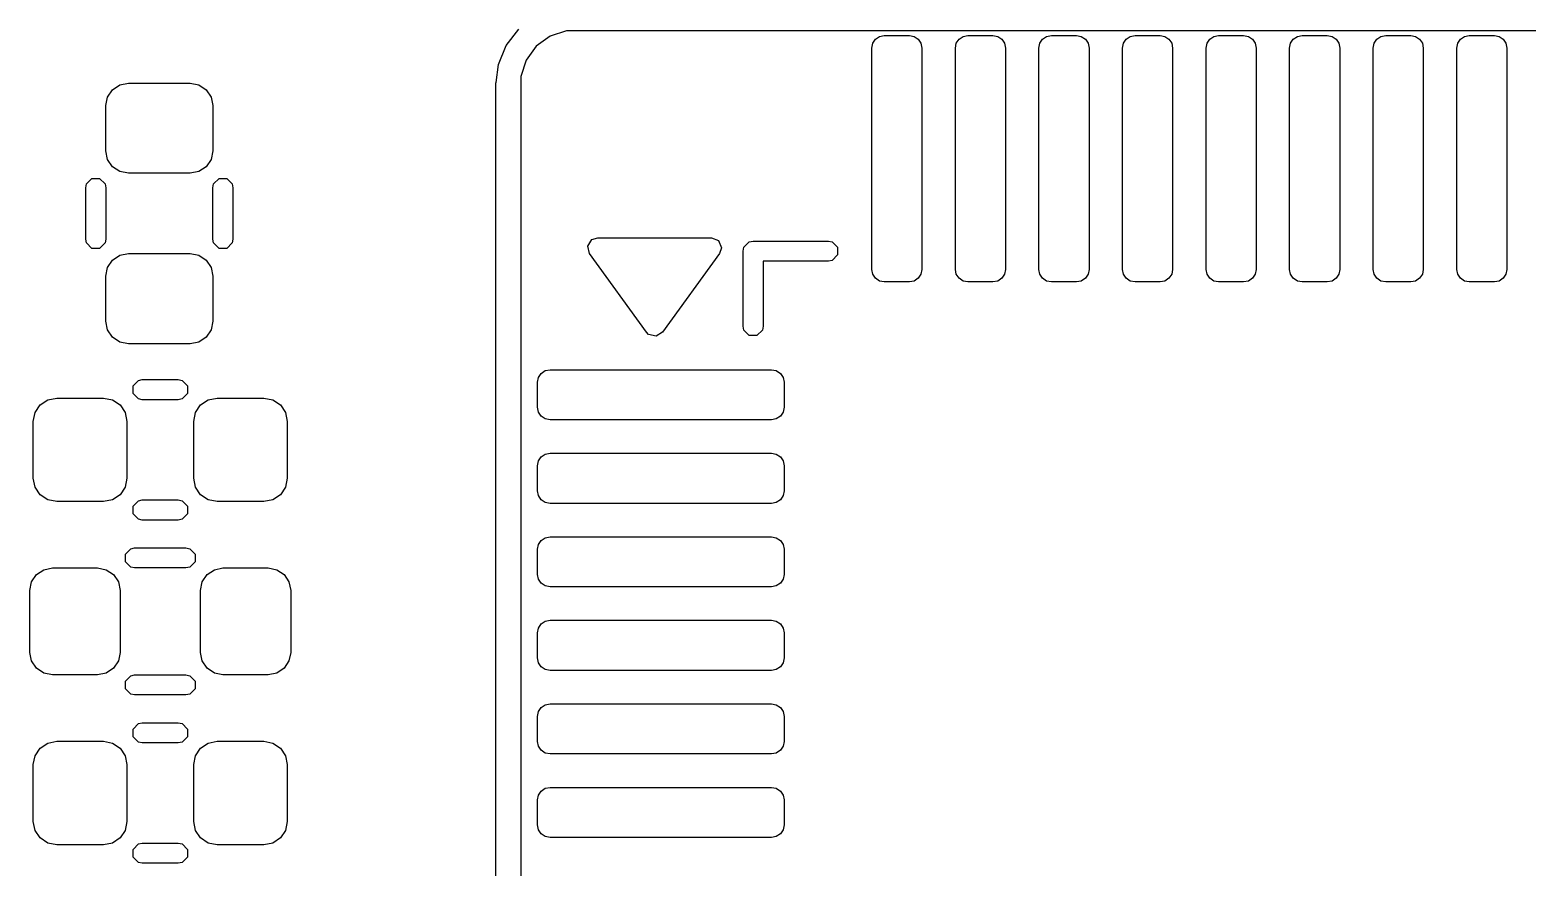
# Model space of a CAD drawing. Extents: x 108.8 to 181.5, y -114.4 to -64.8.
# Drawn here: x 132.75 to 141.71, y -95.3 to -90.29 of the extents above; entities that cross this region are included whole.
import ezdxf

# ---------------------------------------------------------------- set-up
doc = ezdxf.new("R2010")
doc.units = 0
doc.layers.add('BLACK', color=7, linetype='CONTINUOUS')

msp = doc.modelspace()

# ---------------------------------------------------------------- linework, layer by layer
at = {"layer": 'BLACK', "linetype": 'CONTINUOUS'}
for p, q in [((135.603803, -90.383895), (135.679287, -90.285515)), ((135.865782, -90.328192), (135.782492, -90.388711)), ((135.963696, -90.29637), (135.865782, -90.328192)), ((136.014832, -90.296367), (135.963696, -90.29637)), ((136.015167, -90.2964), (136.014832, -90.296367)), ((136.015173, -90.2964), (136.015167, -90.2964)), ((145.4286, -90.2964), (136.015173, -90.2964)), ((137.7906, -90.3996), (137.796309, -90.370899)), ((137.796309, -90.370899), (137.812567, -90.346567)), ((137.812567, -90.346567), (137.836899, -90.330309)), ((137.836899, -90.330309), (137.8656, -90.3246)), ((137.8656, -90.3246), (138.0156, -90.3246)), ((138.0156, -90.3246), (138.044301, -90.330309)), ((138.044301, -90.330309), (138.068633, -90.346567)), ((138.068633, -90.346567), (138.084891, -90.370899)), ((138.084891, -90.370899), (138.0906, -90.3996)), ((138.2906, -90.3996), (138.296309, -90.370899)), ((138.296309, -90.370899), (138.312567, -90.346567)), ((138.312567, -90.346567), (138.336899, -90.330309)), ((138.336899, -90.330309), (138.3656, -90.3246)), ((138.3656, -90.3246), (138.5156, -90.3246)), ((138.5156, -90.3246), (138.544301, -90.330309)), ((138.544301, -90.330309), (138.568633, -90.346567)), ((138.568633, -90.346567), (138.584891, -90.370899)), ((138.584891, -90.370899), (138.5906, -90.3996)), ((138.7906, -90.3996), (138.796309, -90.370899)), ((138.796309, -90.370899), (138.812567, -90.346567)), ((138.812567, -90.346567), (138.836899, -90.330309)), ((138.836899, -90.330309), (138.8656, -90.3246)), ((138.8656, -90.3246), (139.0156, -90.3246)), ((139.0156, -90.3246), (139.044301, -90.330309)), ((139.044301, -90.330309), (139.068633, -90.346567)), ((139.068633, -90.346567), (139.084891, -90.370899)), ((139.084891, -90.370899), (139.0906, -90.3996)), ((139.2906, -90.3996), (139.296309, -90.370899)), ((139.296309, -90.370899), (139.312567, -90.346567)), ((139.312567, -90.346567), (139.336899, -90.330309)), ((139.336899, -90.330309), (139.3656, -90.3246)), ((139.3656, -90.3246), (139.5156, -90.3246)), ((139.5156, -90.3246), (139.544301, -90.330309)), ((139.544301, -90.330309), (139.568633, -90.346567)), ((139.568633, -90.346567), (139.584891, -90.370899)), ((139.584891, -90.370899), (139.5906, -90.3996)), ((139.7906, -90.3996), (139.796309, -90.370899)), ((139.796309, -90.370899), (139.812567, -90.346567)), ((139.812567, -90.346567), (139.836899, -90.330309)), ((139.836899, -90.330309), (139.8656, -90.3246)), ((139.8656, -90.3246), (140.0156, -90.3246)), ((140.0156, -90.3246), (140.044301, -90.330309)), ((140.044301, -90.330309), (140.068633, -90.346567)), ((140.068633, -90.346567), (140.084891, -90.370899)), ((140.084891, -90.370899), (140.0906, -90.3996)), ((140.2906, -90.3996), (140.296309, -90.370899)), ((140.296309, -90.370899), (140.312567, -90.346567)), ((140.312567, -90.346567), (140.336899, -90.330309)), ((140.336899, -90.330309), (140.3656, -90.3246)), ((140.3656, -90.3246), (140.5156, -90.3246)), ((140.5156, -90.3246), (140.544301, -90.330309)), ((140.544301, -90.330309), (140.568633, -90.346567)), ((140.568633, -90.346567), (140.584891, -90.370899)), ((140.584891, -90.370899), (140.5906, -90.3996)), ((140.7906, -90.3996), (140.796309, -90.370899)), ((140.796309, -90.370899), (140.812567, -90.346567)), ((140.812567, -90.346567), (140.836899, -90.330309)), ((140.836899, -90.330309), (140.8656, -90.3246)), ((140.8656, -90.3246), (141.0156, -90.3246)), ((141.0156, -90.3246), (141.044301, -90.330309)), ((141.044301, -90.330309), (141.068633, -90.346567)), ((141.068633, -90.346567), (141.084891, -90.370899)), ((141.084891, -90.370899), (141.0906, -90.3996)), ((141.2906, -90.3996), (141.296309, -90.370899)), ((141.296309, -90.370899), (141.312567, -90.346567)), ((141.312567, -90.346567), (141.336899, -90.330309)), ((141.336899, -90.330309), (141.3656, -90.3246)), ((141.3656, -90.3246), (141.5156, -90.3246)), ((141.5156, -90.3246), (141.544301, -90.330309)), ((141.544301, -90.330309), (141.568633, -90.346567)), ((141.568633, -90.346567), (141.584891, -90.370899)), ((141.584891, -90.370899), (141.5906, -90.3996)), ((135.556352, -90.498459), (135.603803, -90.383895)), ((135.721979, -90.472006), (135.690166, -90.569922)), ((135.782492, -90.388711), (135.721979, -90.472006)), ((137.7906, -91.7246), (137.7906, -90.3996)), ((138.0906, -90.3996), (138.0906, -91.7246)), ((138.2906, -91.7246), (138.2906, -90.3996)), ((138.5906, -90.3996), (138.5906, -91.7246)), ((138.7906, -91.7246), (138.7906, -90.3996)), ((139.0906, -90.3996), (139.0906, -91.7246)), ((139.2906, -91.7246), (139.2906, -90.3996)), ((139.5906, -90.3996), (139.5906, -91.7246)), ((139.7906, -91.7246), (139.7906, -90.3996)), ((140.0906, -90.3996), (140.0906, -91.7246)), ((140.2906, -91.7246), (140.2906, -90.3996)), ((140.5906, -90.3996), (140.5906, -91.7246)), ((140.7906, -91.7246), (140.7906, -90.3996)), ((141.0906, -90.3996), (141.0906, -91.7246)), ((141.2906, -91.7246), (141.2906, -90.3996)), ((141.5906, -90.3996), (141.5906, -91.7246)), ((135.542319, -90.60505), (135.556352, -90.498459)), ((133.218076, -90.692538), (133.247341, -90.648741)), ((133.247341, -90.648741), (133.291138, -90.619476)), ((133.291138, -90.619476), (133.3428, -90.6092)), ((133.3428, -90.6092), (133.7128, -90.6092)), ((133.7128, -90.6092), (133.764462, -90.619476)), ((133.764462, -90.619476), (133.808259, -90.648741)), ((133.808259, -90.648741), (133.837524, -90.692538)), ((135.540167, -90.6214), (135.541608, -90.606768)), ((135.540167, -99.8214), (135.540167, -90.6214)), ((135.541608, -90.606768), (135.542319, -90.60505)), ((135.690166, -90.569922), (135.690167, -90.6214)), ((135.690167, -90.6214), (135.690167, -99.780054)), ((133.2078, -90.7442), (133.218076, -90.692538)), ((133.837524, -90.692538), (133.8478, -90.7442)), ((133.2078, -91.0142), (133.2078, -90.7442)), ((133.8478, -90.7442), (133.8478, -91.0142)), ((133.218076, -91.065862), (133.2078, -91.0142)), ((133.247341, -91.109659), (133.218076, -91.065862)), ((133.837524, -91.065862), (133.808259, -91.109659)), ((133.8478, -91.0142), (133.837524, -91.065862)), ((133.092367, -91.212598), (133.124839, -91.180126)), ((133.124839, -91.180126), (133.170761, -91.180126)), ((133.170761, -91.180126), (133.203233, -91.212598)), ((133.291138, -91.138924), (133.247341, -91.109659)), ((133.3428, -91.1492), (133.291138, -91.138924)), ((133.7128, -91.1492), (133.3428, -91.1492)), ((133.764462, -91.138924), (133.7128, -91.1492)), ((133.808259, -91.109659), (133.764462, -91.138924)), ((133.852367, -91.212598), (133.884839, -91.180126)), ((133.884839, -91.180126), (133.930761, -91.180126)), ((133.930761, -91.180126), (133.963233, -91.212598)), ((133.0878, -91.235559), (133.092367, -91.212598)), ((133.0878, -91.542841), (133.0878, -91.235559)), ((133.203233, -91.212598), (133.2078, -91.235559)), ((133.2078, -91.235559), (133.2078, -91.542841)), ((133.8478, -91.235559), (133.852367, -91.212598)), ((133.8478, -91.542841), (133.8478, -91.235559)), ((133.963233, -91.212598), (133.9678, -91.235559)), ((133.9678, -91.235559), (133.9678, -91.542841)), ((133.092367, -91.565802), (133.0878, -91.542841)), ((133.2078, -91.542841), (133.203233, -91.565802)), ((133.852367, -91.565802), (133.8478, -91.542841)), ((133.9678, -91.542841), (133.963233, -91.565802)), ((136.091358, -91.585092), (136.115433, -91.545987)), ((136.115433, -91.545987), (136.1506, -91.5346)), ((136.1506, -91.5346), (136.8306, -91.5346)), ((136.8306, -91.5346), (136.873026, -91.552174)), ((133.124839, -91.598274), (133.092367, -91.565802)), ((133.170761, -91.598274), (133.124839, -91.598274)), ((133.203233, -91.565802), (133.170761, -91.598274)), ((133.291138, -91.639476), (133.3428, -91.6292)), ((133.3428, -91.6292), (133.7128, -91.6292)), ((133.7128, -91.6292), (133.764462, -91.639476)), ((133.884839, -91.598274), (133.852367, -91.565802)), ((133.930761, -91.598274), (133.884839, -91.598274)), ((133.963233, -91.565802), (133.930761, -91.598274)), ((136.101987, -91.629767), (136.091358, -91.585092)), ((136.441987, -92.099767), (136.101987, -91.629767)), ((136.879213, -91.629767), (136.539213, -92.099767)), ((136.873026, -91.552174), (136.8906, -91.5946)), ((136.8906, -91.5946), (136.879213, -91.629767)), ((137.0206, -91.6146), (137.025167, -91.591639)), ((137.0206, -92.0646), (137.0206, -91.6146)), ((137.025167, -91.591639), (137.057639, -91.559167)), ((137.057639, -91.559167), (137.0806, -91.5546)), ((137.0806, -91.5546), (137.5306, -91.5546)), ((137.5306, -91.5546), (137.553561, -91.559167)), ((137.553561, -91.559167), (137.586033, -91.591639)), ((137.586033, -91.591639), (137.586033, -91.637561)), ((133.2078, -91.7642), (133.218076, -91.712538)), ((133.218076, -91.712538), (133.247341, -91.668741)), ((133.247341, -91.668741), (133.291138, -91.639476)), ((133.764462, -91.639476), (133.808259, -91.668741)), ((133.808259, -91.668741), (133.837524, -91.712538)), ((133.837524, -91.712538), (133.8478, -91.7642)), ((137.5306, -91.6746), (137.1406, -91.6746)), ((137.1406, -91.6746), (137.1406, -92.0646)), ((137.553561, -91.670033), (137.5306, -91.6746)), ((137.586033, -91.637561), (137.553561, -91.670033)), ((137.796309, -91.753301), (137.7906, -91.7246)), ((138.0906, -91.7246), (138.084891, -91.753301)), ((138.296309, -91.753301), (138.2906, -91.7246)), ((138.5906, -91.7246), (138.584891, -91.753301)), ((138.796309, -91.753301), (138.7906, -91.7246)), ((139.0906, -91.7246), (139.084891, -91.753301)), ((139.296309, -91.753301), (139.2906, -91.7246)), ((139.5906, -91.7246), (139.584891, -91.753301)), ((139.796309, -91.753301), (139.7906, -91.7246)), ((140.0906, -91.7246), (140.084891, -91.753301)), ((140.296309, -91.753301), (140.2906, -91.7246)), ((140.5906, -91.7246), (140.584891, -91.753301)), ((140.796309, -91.753301), (140.7906, -91.7246)), ((141.0906, -91.7246), (141.084891, -91.753301)), ((141.296309, -91.753301), (141.2906, -91.7246)), ((141.5906, -91.7246), (141.584891, -91.753301)), ((133.2078, -92.0342), (133.2078, -91.7642)), ((133.8478, -91.7642), (133.8478, -92.0342)), ((137.812567, -91.777633), (137.796309, -91.753301)), ((137.836899, -91.793891), (137.812567, -91.777633)), ((137.8656, -91.7996), (137.836899, -91.793891)), ((138.0156, -91.7996), (137.8656, -91.7996)), ((138.044301, -91.793891), (138.0156, -91.7996)), ((138.068633, -91.777633), (138.044301, -91.793891)), ((138.084891, -91.753301), (138.068633, -91.777633)), ((138.312567, -91.777633), (138.296309, -91.753301)), ((138.336899, -91.793891), (138.312567, -91.777633)), ((138.3656, -91.7996), (138.336899, -91.793891)), ((138.5156, -91.7996), (138.3656, -91.7996)), ((138.544301, -91.793891), (138.5156, -91.7996)), ((138.568633, -91.777633), (138.544301, -91.793891)), ((138.584891, -91.753301), (138.568633, -91.777633)), ((138.812567, -91.777633), (138.796309, -91.753301)), ((138.836899, -91.793891), (138.812567, -91.777633)), ((138.8656, -91.7996), (138.836899, -91.793891)), ((139.0156, -91.7996), (138.8656, -91.7996)), ((139.044301, -91.793891), (139.0156, -91.7996)), ((139.068633, -91.777633), (139.044301, -91.793891)), ((139.084891, -91.753301), (139.068633, -91.777633)), ((139.312567, -91.777633), (139.296309, -91.753301)), ((139.336899, -91.793891), (139.312567, -91.777633)), ((139.3656, -91.7996), (139.336899, -91.793891)), ((139.5156, -91.7996), (139.3656, -91.7996)), ((139.544301, -91.793891), (139.5156, -91.7996)), ((139.568633, -91.777633), (139.544301, -91.793891)), ((139.584891, -91.753301), (139.568633, -91.777633)), ((139.812567, -91.777633), (139.796309, -91.753301)), ((139.836899, -91.793891), (139.812567, -91.777633)), ((139.8656, -91.7996), (139.836899, -91.793891)), ((140.0156, -91.7996), (139.8656, -91.7996)), ((140.044301, -91.793891), (140.0156, -91.7996)), ((140.068633, -91.777633), (140.044301, -91.793891)), ((140.084891, -91.753301), (140.068633, -91.777633)), ((140.312567, -91.777633), (140.296309, -91.753301)), ((140.336899, -91.793891), (140.312567, -91.777633)), ((140.3656, -91.7996), (140.336899, -91.793891)), ((140.5156, -91.7996), (140.3656, -91.7996)), ((140.544301, -91.793891), (140.5156, -91.7996)), ((140.568633, -91.777633), (140.544301, -91.793891)), ((140.584891, -91.753301), (140.568633, -91.777633)), ((140.812567, -91.777633), (140.796309, -91.753301)), ((140.836899, -91.793891), (140.812567, -91.777633)), ((140.8656, -91.7996), (140.836899, -91.793891)), ((141.0156, -91.7996), (140.8656, -91.7996)), ((141.044301, -91.793891), (141.0156, -91.7996)), ((141.068633, -91.777633), (141.044301, -91.793891)), ((141.084891, -91.753301), (141.068633, -91.777633)), ((141.312567, -91.777633), (141.296309, -91.753301)), ((141.336899, -91.793891), (141.312567, -91.777633)), ((141.3656, -91.7996), (141.336899, -91.793891)), ((141.5156, -91.7996), (141.3656, -91.7996)), ((141.544301, -91.793891), (141.5156, -91.7996)), ((141.568633, -91.777633), (141.544301, -91.793891)), ((141.584891, -91.753301), (141.568633, -91.777633)), ((133.218076, -92.085862), (133.2078, -92.0342)), ((133.8478, -92.0342), (133.837524, -92.085862)), ((137.025167, -92.087561), (137.0206, -92.0646)), ((137.1406, -92.0646), (137.136033, -92.087561)), ((133.247341, -92.129659), (133.218076, -92.085862)), ((133.291138, -92.158924), (133.247341, -92.129659)), ((133.3428, -92.1692), (133.291138, -92.158924)), ((133.7128, -92.1692), (133.3428, -92.1692)), ((133.764462, -92.158924), (133.7128, -92.1692)), ((133.808259, -92.129659), (133.764462, -92.158924)), ((133.837524, -92.085862), (133.808259, -92.129659)), ((136.455433, -92.113213), (136.441987, -92.099767)), ((136.500108, -92.123842), (136.455433, -92.113213)), ((136.539213, -92.099767), (136.500108, -92.123842)), ((137.057639, -92.120033), (137.025167, -92.087561)), ((137.103561, -92.120033), (137.057639, -92.120033)), ((137.136033, -92.087561), (137.103561, -92.120033)), ((135.796309, -92.370899), (135.812567, -92.346567)), ((135.812567, -92.346567), (135.836899, -92.330309)), ((135.836899, -92.330309), (135.8656, -92.3246)), ((135.8656, -92.3246), (137.1906, -92.3246)), ((137.1906, -92.3246), (137.219301, -92.330309)), ((137.219301, -92.330309), (137.243633, -92.346567)), ((137.243633, -92.346567), (137.259891, -92.370899)), ((133.370331, -92.421289), (133.402803, -92.388817)), ((133.370331, -92.467211), (133.370331, -92.421289)), ((133.402803, -92.388817), (133.425764, -92.38425)), ((133.425764, -92.38425), (133.641436, -92.38425)), ((133.641436, -92.38425), (133.664397, -92.388817)), ((133.664397, -92.388817), (133.696869, -92.421289)), ((133.696869, -92.421289), (133.696869, -92.467211)), ((135.7906, -92.3996), (135.796309, -92.370899)), ((135.7906, -92.5496), (135.7906, -92.3996)), ((137.259891, -92.370899), (137.2656, -92.3996)), ((137.2656, -92.3996), (137.2656, -92.5496)), ((132.814605, -92.535255), (132.860024, -92.504907)), ((132.860024, -92.504907), (132.9136, -92.49425)), ((132.9136, -92.49425), (133.1936, -92.49425)), ((133.1936, -92.49425), (133.247176, -92.504907)), ((133.247176, -92.504907), (133.292595, -92.535255)), ((133.402803, -92.499683), (133.370331, -92.467211)), ((133.425764, -92.50425), (133.402803, -92.499683)), ((133.641436, -92.50425), (133.425764, -92.50425)), ((133.664397, -92.499683), (133.641436, -92.50425)), ((133.696869, -92.467211), (133.664397, -92.499683)), ((133.774605, -92.535255), (133.820024, -92.504907)), ((133.820024, -92.504907), (133.8736, -92.49425)), ((133.8736, -92.49425), (134.1536, -92.49425)), ((134.1536, -92.49425), (134.207176, -92.504907)), ((134.207176, -92.504907), (134.252595, -92.535255)), ((132.7736, -92.63425), (132.784257, -92.580674)), ((132.784257, -92.580674), (132.814605, -92.535255)), ((133.292595, -92.535255), (133.322943, -92.580674)), ((133.322943, -92.580674), (133.3336, -92.63425)), ((133.7336, -92.63425), (133.744257, -92.580674)), ((133.744257, -92.580674), (133.774605, -92.535255)), ((134.252595, -92.535255), (134.282943, -92.580674)), ((134.282943, -92.580674), (134.2936, -92.63425)), ((135.796309, -92.578301), (135.7906, -92.5496)), ((135.812567, -92.602633), (135.796309, -92.578301)), ((135.836899, -92.618891), (135.812567, -92.602633)), ((135.8656, -92.6246), (135.836899, -92.618891)), ((137.219301, -92.618891), (137.1906, -92.6246)), ((137.243633, -92.602633), (137.219301, -92.618891)), ((137.259891, -92.578301), (137.243633, -92.602633)), ((137.2656, -92.5496), (137.259891, -92.578301)), ((132.7736, -92.97425), (132.7736, -92.63425)), ((133.3336, -92.63425), (133.3336, -92.97425)), ((133.7336, -92.97425), (133.7336, -92.63425)), ((134.2936, -92.63425), (134.2936, -92.97425)), ((137.1906, -92.6246), (135.8656, -92.6246)), ((135.7906, -92.8996), (135.796309, -92.870899)), ((135.796309, -92.870899), (135.812567, -92.846567)), ((135.812567, -92.846567), (135.836899, -92.830309)), ((135.836899, -92.830309), (135.8656, -92.8246)), ((135.8656, -92.8246), (137.1906, -92.8246)), ((137.1906, -92.8246), (137.219301, -92.830309)), ((137.219301, -92.830309), (137.243633, -92.846567)), ((137.243633, -92.846567), (137.259891, -92.870899)), ((137.259891, -92.870899), (137.2656, -92.8996)), ((132.784257, -93.027826), (132.7736, -92.97425)), ((133.3336, -92.97425), (133.322943, -93.027826)), ((133.744257, -93.027826), (133.7336, -92.97425)), ((134.2936, -92.97425), (134.282943, -93.027826)), ((135.7906, -93.0496), (135.7906, -92.8996)), ((137.2656, -92.8996), (137.2656, -93.0496)), ((132.814605, -93.073245), (132.784257, -93.027826)), ((133.322943, -93.027826), (133.292595, -93.073245)), ((133.774605, -93.073245), (133.744257, -93.027826)), ((134.282943, -93.027826), (134.252595, -93.073245)), ((135.796309, -93.078301), (135.7906, -93.0496)), ((137.2656, -93.0496), (137.259891, -93.078301)), ((132.860024, -93.103593), (132.814605, -93.073245)), ((132.9136, -93.11425), (132.860024, -93.103593)), ((133.1936, -93.11425), (132.9136, -93.11425)), ((133.247176, -93.103593), (133.1936, -93.11425)), ((133.292595, -93.073245), (133.247176, -93.103593)), ((133.370331, -93.141289), (133.402803, -93.108817)), ((133.370331, -93.187211), (133.370331, -93.141289)), ((133.402803, -93.108817), (133.425764, -93.10425)), ((133.425764, -93.10425), (133.641436, -93.10425)), ((133.641436, -93.10425), (133.664397, -93.108817)), ((133.664397, -93.108817), (133.696869, -93.141289)), ((133.696869, -93.141289), (133.696869, -93.187211)), ((133.820024, -93.103593), (133.774605, -93.073245)), ((133.8736, -93.11425), (133.820024, -93.103593)), ((134.1536, -93.11425), (133.8736, -93.11425)), ((134.207176, -93.103593), (134.1536, -93.11425)), ((134.252595, -93.073245), (134.207176, -93.103593)), ((135.812567, -93.102633), (135.796309, -93.078301)), ((135.836899, -93.118891), (135.812567, -93.102633)), ((135.8656, -93.1246), (135.836899, -93.118891)), ((137.1906, -93.1246), (135.8656, -93.1246)), ((137.219301, -93.118891), (137.1906, -93.1246)), ((137.243633, -93.102633), (137.219301, -93.118891)), ((137.259891, -93.078301), (137.243633, -93.102633)), ((133.402803, -93.219683), (133.370331, -93.187211)), ((133.425764, -93.22425), (133.402803, -93.219683)), ((133.641436, -93.22425), (133.425764, -93.22425)), ((133.664397, -93.219683), (133.641436, -93.22425)), ((133.696869, -93.187211), (133.664397, -93.219683)), ((135.812567, -93.346567), (135.836899, -93.330309)), ((135.836899, -93.330309), (135.8656, -93.3246)), ((135.8656, -93.3246), (137.1906, -93.3246)), ((137.1906, -93.3246), (137.219301, -93.330309)), ((137.219301, -93.330309), (137.243633, -93.346567)), ((133.324526, -93.428439), (133.356998, -93.395967)), ((133.356998, -93.395967), (133.379959, -93.3914)), ((133.379959, -93.3914), (133.687241, -93.3914)), ((133.687241, -93.3914), (133.710202, -93.395967)), ((133.710202, -93.395967), (133.742674, -93.428439)), ((135.7906, -93.3996), (135.796309, -93.370899)), ((135.7906, -93.5496), (135.7906, -93.3996)), ((135.796309, -93.370899), (135.812567, -93.346567)), ((137.243633, -93.346567), (137.259891, -93.370899)), ((137.259891, -93.370899), (137.2656, -93.3996)), ((137.2656, -93.3996), (137.2656, -93.5496)), ((132.836938, -93.521676), (132.8886, -93.5114)), ((132.8886, -93.5114), (133.1586, -93.5114)), ((133.1586, -93.5114), (133.210262, -93.521676)), ((133.324526, -93.474361), (133.324526, -93.428439)), ((133.356998, -93.506833), (133.324526, -93.474361)), ((133.379959, -93.5114), (133.356998, -93.506833)), ((133.687241, -93.5114), (133.379959, -93.5114)), ((133.710202, -93.506833), (133.687241, -93.5114)), ((133.742674, -93.474361), (133.710202, -93.506833)), ((133.742674, -93.428439), (133.742674, -93.474361)), ((133.856938, -93.521676), (133.9086, -93.5114)), ((133.9086, -93.5114), (134.1786, -93.5114)), ((134.1786, -93.5114), (134.230262, -93.521676)), ((132.7536, -93.6464), (132.763876, -93.594738)), ((132.763876, -93.594738), (132.793141, -93.550941)), ((132.793141, -93.550941), (132.836938, -93.521676)), ((133.210262, -93.521676), (133.254059, -93.550941)), ((133.254059, -93.550941), (133.283324, -93.594738)), ((133.283324, -93.594738), (133.2936, -93.6464)), ((133.7736, -93.6464), (133.783876, -93.594738)), ((133.783876, -93.594738), (133.813141, -93.550941)), ((133.813141, -93.550941), (133.856938, -93.521676)), ((134.230262, -93.521676), (134.274059, -93.550941)), ((134.274059, -93.550941), (134.303324, -93.594738)), ((134.303324, -93.594738), (134.3136, -93.6464)), ((135.796309, -93.578301), (135.7906, -93.5496)), ((135.812567, -93.602633), (135.796309, -93.578301)), ((135.836899, -93.618891), (135.812567, -93.602633)), ((137.243633, -93.602633), (137.219301, -93.618891)), ((137.259891, -93.578301), (137.243633, -93.602633)), ((137.2656, -93.5496), (137.259891, -93.578301)), ((132.7536, -94.0164), (132.7536, -93.6464)), ((133.2936, -93.6464), (133.2936, -94.0164)), ((133.7736, -94.0164), (133.7736, -93.6464)), ((134.3136, -93.6464), (134.3136, -94.0164)), ((135.8656, -93.6246), (135.836899, -93.618891)), ((137.1906, -93.6246), (135.8656, -93.6246)), ((137.219301, -93.618891), (137.1906, -93.6246)), ((135.7906, -93.8996), (135.796309, -93.870899)), ((135.796309, -93.870899), (135.812567, -93.846567)), ((135.812567, -93.846567), (135.836899, -93.830309)), ((135.836899, -93.830309), (135.8656, -93.8246)), ((135.8656, -93.8246), (137.1906, -93.8246)), ((137.1906, -93.8246), (137.219301, -93.830309)), ((137.219301, -93.830309), (137.243633, -93.846567)), ((137.243633, -93.846567), (137.259891, -93.870899)), ((137.259891, -93.870899), (137.2656, -93.8996)), ((135.7906, -94.0496), (135.7906, -93.8996)), ((137.2656, -93.8996), (137.2656, -94.0496)), ((132.763876, -94.068062), (132.7536, -94.0164)), ((133.2936, -94.0164), (133.283324, -94.068062)), ((133.783876, -94.068062), (133.7736, -94.0164)), ((134.3136, -94.0164), (134.303324, -94.068062)), ((135.796309, -94.078301), (135.7906, -94.0496)), ((137.2656, -94.0496), (137.259891, -94.078301)), ((132.793141, -94.111859), (132.763876, -94.068062)), ((132.836938, -94.141124), (132.793141, -94.111859)), ((132.8886, -94.1514), (132.836938, -94.141124)), ((133.210262, -94.141124), (133.1586, -94.1514)), ((133.254059, -94.111859), (133.210262, -94.141124)), ((133.283324, -94.068062), (133.254059, -94.111859)), ((133.813141, -94.111859), (133.783876, -94.068062)), ((133.856938, -94.141124), (133.813141, -94.111859)), ((133.9086, -94.1514), (133.856938, -94.141124)), ((134.230262, -94.141124), (134.1786, -94.1514)), ((134.274059, -94.111859), (134.230262, -94.141124)), ((134.303324, -94.068062), (134.274059, -94.111859)), ((135.812567, -94.102633), (135.796309, -94.078301)), ((135.836899, -94.118891), (135.812567, -94.102633)), ((135.8656, -94.1246), (135.836899, -94.118891)), ((137.1906, -94.1246), (135.8656, -94.1246)), ((137.219301, -94.118891), (137.1906, -94.1246)), ((137.243633, -94.102633), (137.219301, -94.118891)), ((137.259891, -94.078301), (137.243633, -94.102633)), ((133.1586, -94.1514), (132.8886, -94.1514)), ((133.324526, -94.188439), (133.356998, -94.155967)), ((133.324526, -94.234361), (133.324526, -94.188439)), ((133.356998, -94.266833), (133.324526, -94.234361)), ((133.356998, -94.155967), (133.379959, -94.1514)), ((133.379959, -94.1514), (133.687241, -94.1514)), ((133.687241, -94.1514), (133.710202, -94.155967)), ((133.710202, -94.155967), (133.742674, -94.188439)), ((133.742674, -94.234361), (133.710202, -94.266833)), ((133.742674, -94.188439), (133.742674, -94.234361)), ((134.1786, -94.1514), (133.9086, -94.1514)), ((133.379959, -94.2714), (133.356998, -94.266833)), ((133.687241, -94.2714), (133.379959, -94.2714)), ((133.710202, -94.266833), (133.687241, -94.2714)), ((135.7906, -94.3996), (135.796309, -94.370899)), ((135.7906, -94.5496), (135.7906, -94.3996)), ((135.796309, -94.370899), (135.812567, -94.346567)), ((135.812567, -94.346567), (135.836899, -94.330309)), ((135.836899, -94.330309), (135.8656, -94.3246)), ((135.8656, -94.3246), (137.1906, -94.3246)), ((137.1906, -94.3246), (137.219301, -94.330309)), ((137.219301, -94.330309), (137.243633, -94.346567)), ((137.243633, -94.346567), (137.259891, -94.370899)), ((137.259891, -94.370899), (137.2656, -94.3996)), ((137.2656, -94.3996), (137.2656, -94.5496)), ((133.370331, -94.475589), (133.402803, -94.443117)), ((133.370331, -94.521511), (133.370331, -94.475589)), ((133.402803, -94.443117), (133.425764, -94.43855)), ((133.425764, -94.43855), (133.641436, -94.43855)), ((133.641436, -94.43855), (133.664397, -94.443117)), ((133.664397, -94.443117), (133.696869, -94.475589)), ((133.696869, -94.475589), (133.696869, -94.521511)), ((132.784257, -94.634974), (132.814605, -94.589555)), ((132.814605, -94.589555), (132.860024, -94.559207)), ((132.860024, -94.559207), (132.9136, -94.54855)), ((132.9136, -94.54855), (133.1936, -94.54855)), ((133.1936, -94.54855), (133.247176, -94.559207)), ((133.247176, -94.559207), (133.292595, -94.589555)), ((133.292595, -94.589555), (133.322943, -94.634974)), ((133.402803, -94.553983), (133.370331, -94.521511)), ((133.425764, -94.55855), (133.402803, -94.553983)), ((133.641436, -94.55855), (133.425764, -94.55855)), ((133.664397, -94.553983), (133.641436, -94.55855)), ((133.696869, -94.521511), (133.664397, -94.553983)), ((133.744257, -94.634974), (133.774605, -94.589555)), ((133.774605, -94.589555), (133.820024, -94.559207)), ((133.820024, -94.559207), (133.8736, -94.54855)), ((133.8736, -94.54855), (134.1536, -94.54855)), ((134.1536, -94.54855), (134.207176, -94.559207)), ((134.207176, -94.559207), (134.252595, -94.589555)), ((134.252595, -94.589555), (134.282943, -94.634974)), ((135.796309, -94.578301), (135.7906, -94.5496)), ((135.812567, -94.602633), (135.796309, -94.578301)), ((137.259891, -94.578301), (137.243633, -94.602633)), ((137.2656, -94.5496), (137.259891, -94.578301)), ((132.7736, -94.68855), (132.784257, -94.634974)), ((133.322943, -94.634974), (133.3336, -94.68855)), ((133.7336, -94.68855), (133.744257, -94.634974)), ((134.282943, -94.634974), (134.2936, -94.68855)), ((135.836899, -94.618891), (135.812567, -94.602633)), ((135.8656, -94.6246), (135.836899, -94.618891)), ((137.1906, -94.6246), (135.8656, -94.6246)), ((137.219301, -94.618891), (137.1906, -94.6246)), ((137.243633, -94.602633), (137.219301, -94.618891)), ((132.7736, -95.02855), (132.7736, -94.68855)), ((133.3336, -94.68855), (133.3336, -95.02855)), ((133.7336, -95.02855), (133.7336, -94.68855)), ((134.2936, -94.68855), (134.2936, -95.02855)), ((135.796309, -94.870899), (135.812567, -94.846567)), ((135.812567, -94.846567), (135.836899, -94.830309)), ((135.836899, -94.830309), (135.8656, -94.8246)), ((135.8656, -94.8246), (137.1906, -94.8246)), ((137.1906, -94.8246), (137.219301, -94.830309)), ((137.219301, -94.830309), (137.243633, -94.846567)), ((137.243633, -94.846567), (137.259891, -94.870899)), ((135.7906, -94.8996), (135.796309, -94.870899)), ((135.7906, -95.0496), (135.7906, -94.8996)), ((137.259891, -94.870899), (137.2656, -94.8996)), ((137.2656, -94.8996), (137.2656, -95.0496)), ((132.784257, -95.082126), (132.7736, -95.02855)), ((133.3336, -95.02855), (133.322943, -95.082126)), ((133.744257, -95.082126), (133.7336, -95.02855)), ((134.2936, -95.02855), (134.282943, -95.082126)), ((132.814605, -95.127545), (132.784257, -95.082126)), ((132.860024, -95.157893), (132.814605, -95.127545)), ((133.292595, -95.127545), (133.247176, -95.157893)), ((133.322943, -95.082126), (133.292595, -95.127545)), ((133.774605, -95.127545), (133.744257, -95.082126)), ((133.820024, -95.157893), (133.774605, -95.127545)), ((134.252595, -95.127545), (134.207176, -95.157893)), ((134.282943, -95.082126), (134.252595, -95.127545)), ((135.796309, -95.078301), (135.7906, -95.0496)), ((135.812567, -95.102633), (135.796309, -95.078301)), ((135.836899, -95.118891), (135.812567, -95.102633)), ((135.8656, -95.1246), (135.836899, -95.118891)), ((137.1906, -95.1246), (135.8656, -95.1246)), ((137.219301, -95.118891), (137.1906, -95.1246)), ((137.243633, -95.102633), (137.219301, -95.118891)), ((137.259891, -95.078301), (137.243633, -95.102633)), ((137.2656, -95.0496), (137.259891, -95.078301)), ((132.9136, -95.16855), (132.860024, -95.157893)), ((133.1936, -95.16855), (132.9136, -95.16855)), ((133.247176, -95.157893), (133.1936, -95.16855)), ((133.370331, -95.195589), (133.402803, -95.163117)), ((133.370331, -95.241511), (133.370331, -95.195589)), ((133.402803, -95.163117), (133.425764, -95.15855)), ((133.425764, -95.15855), (133.641436, -95.15855)), ((133.641436, -95.15855), (133.664397, -95.163117)), ((133.664397, -95.163117), (133.696869, -95.195589)), ((133.696869, -95.195589), (133.696869, -95.241511)), ((133.8736, -95.16855), (133.820024, -95.157893)), ((134.1536, -95.16855), (133.8736, -95.16855)), ((134.207176, -95.157893), (134.1536, -95.16855)), ((133.402803, -95.273983), (133.370331, -95.241511)), ((133.425764, -95.27855), (133.402803, -95.273983)), ((133.641436, -95.27855), (133.425764, -95.27855)), ((133.664397, -95.273983), (133.641436, -95.27855)), ((133.696869, -95.241511), (133.664397, -95.273983))]:
    msp.add_line(p, q, dxfattribs=at)

doc.saveas('drawing.dxf')
